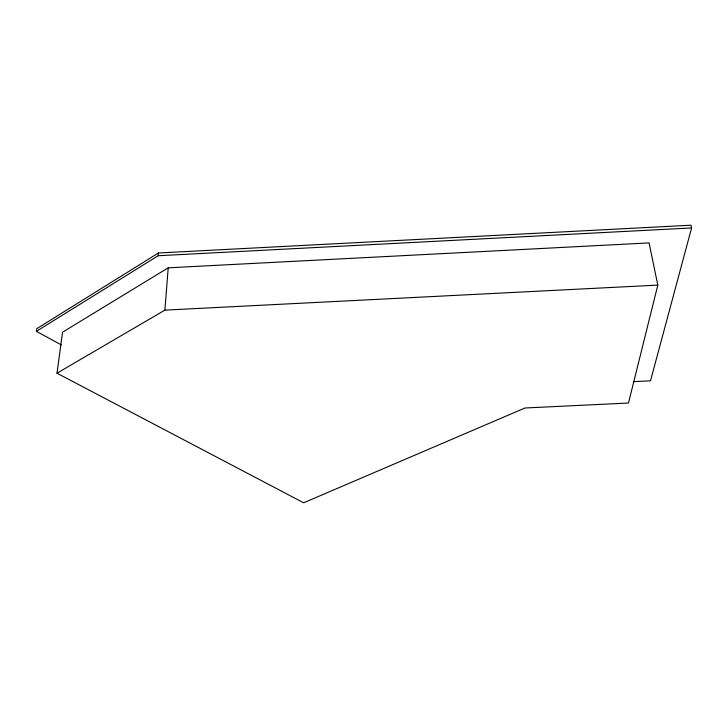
<?xml version="1.0" encoding="UTF-8"?>
<svg xmlns="http://www.w3.org/2000/svg" width="728" height="728" viewBox="0 0 728 728"><rect width="100%" height="100%" fill="white"/><g stroke="black" fill="none" stroke-linecap="round" stroke-linejoin="round"><path stroke-width="1.09" d="M56.984 373.2L164.883 310.137L168.214 267.822L649.067 242.915L657.812 285.103L628.491 403.03L524.961 407.999L303.658 502.793L56.984 373.2L62.553 332.214L168.214 267.822M61.288 344.917L36.4 331.331L158.194 255.728L158.431 252.98L690.954 225.207L691.6 227.946L650.504 380.808L633.524 381.636M36.4 331.331L36.8 328.674L158.431 252.98M158.194 255.728L691.6 227.946M164.883 310.137L657.812 285.103"/></g></svg>
